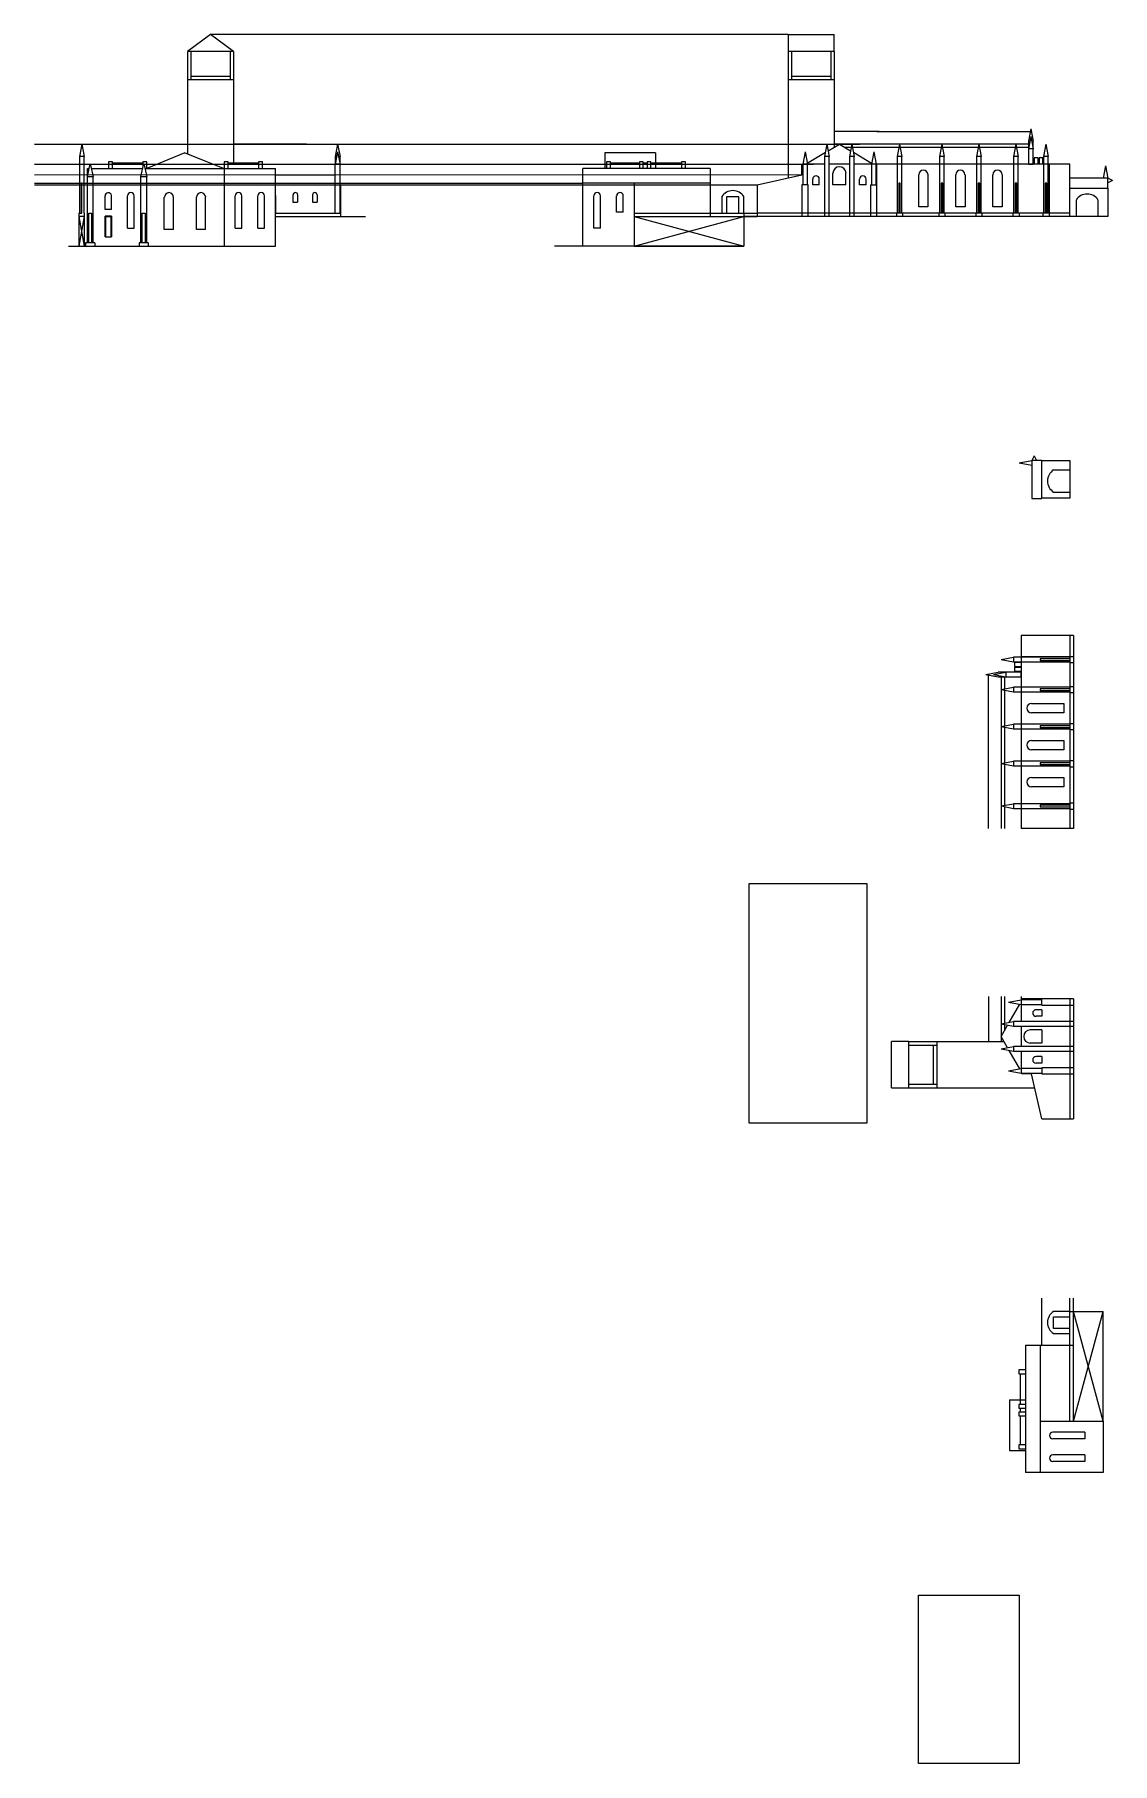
# Model space of a CAD drawing. Header units: millimetres. Extents: x 1968 to 2201, y 2632 to 3071.
# Drawn here: x 1968.3 to 2063.6, y 2646.5 to 2799.3 of the extents above; entities that cross this region are included whole.
import ezdxf

# ---------------------------------------------------------------- set-up
doc = ezdxf.new("R2010")
doc.units = ezdxf.units.MM
for name, color, linetype in [('AlzadoPosterior', 200, 'Continuous'), ('CarpinteriaExterior', 130, 'Continuous'), ('Imagenes', 50, 'Continuous'), ('PrimerPlano', 160, 'Continuous'), ('SegundoPlano', 254, 'Continuous')]:
    doc.layers.add(name, color=color, linetype=linetype)
picture_1 = doc.add_image_def('image5.png', size_in_pixel=(2364, 1161))
picture_2 = doc.add_image_def('image10.png', size_in_pixel=(1911, 1140))

msp = doc.modelspace()

# ---------------------------------------------------------------- linework, layer by layer
at = {"layer": 'AlzadoPosterior'}
for p, q in [((2034.97, 2799.3), (1983.9, 2799.3)), ((1968.34, 2789.62), (2041.31, 2789.62)), ((1968.34, 2787.84), (2037.22, 2787.84)), ((1968.34, 2786.92), (2036.26, 2786.93)), ((1968.34, 2786.17), (2016.82, 2786.17)), ((1968.34, 2786.02), (2028.07, 2786.02))]:
    msp.add_line(p, q, dxfattribs=at)
at = {"layer": 'CarpinteriaExterior'}
for p, q in [((2038.92, 2786.02), (2038.92, 2787.04)), ((2040.08, 2786.02), (2038.92, 2786.02)), ((2040.08, 2786.02), (2040.08, 2787.04)), ((2046.51, 2784.08), (2046.51, 2786.92)), ((2047.33, 2786.92), (2047.33, 2784.08)), ((2049.78, 2784.08), (2049.78, 2786.92)), ((2050.61, 2786.92), (2050.61, 2784.08)), ((2053.06, 2784.08), (2053.06, 2786.92)), ((2053.88, 2786.92), (2053.88, 2784.08)), ((1974.58, 2783.83), (1974.58, 2785.04)), ((1975.14, 2783.83), (1975.14, 2785.09)), ((1976.56, 2782.2), (1976.56, 2785.04)), ((1977.14, 2782.2), (1977.14, 2785.04)), ((1979.81, 2782.08), (1979.81, 2784.92)), ((1980.64, 2782.08), (1980.64, 2784.92)), ((1982.65, 2782.08), (1982.65, 2784.92)), ((1983.47, 2782.08), (1983.47, 2784.92)), ((1986.09, 2782.2), (1986.09, 2785.04)), ((1986.67, 2782.2), (1986.67, 2785.04)), ((1988.09, 2782.2), (1988.09, 2785.04)), ((1988.67, 2782.2), (1988.67, 2785.04)), ((1991.19, 2785.13), (1991.19, 2784.48)), ((1991.19, 2784.48), (1991.6, 2784.48)), ((1991.6, 2785.13), (1991.6, 2784.48)), ((1992.91, 2785.13), (1992.91, 2784.48)), ((1992.91, 2784.48), (1993.32, 2784.48)), ((1993.32, 2785.13), (1993.32, 2784.48)), ((2017.8, 2782.2), (2017.8, 2785.04)), ((2018.38, 2782.2), (2018.38, 2785.04)), ((2019.8, 2783.62), (2019.8, 2785.04)), ((2020.39, 2783.62), (2020.39, 2785.04)), ((2029.56, 2783.53), (2029.56, 2784.98)), ((2029.56, 2784.98), (2030.58, 2784.98)), ((2030.58, 2784.98), (2030.58, 2783.53)), ((1975.14, 2783.83), (1974.58, 2783.83)), ((1975.14, 2783.26), (1974.58, 2783.26)), ((1974.62, 2783.22), (1975.11, 2783.22)), ((1974.68, 2783.26), (1975.14, 2783.26)), ((2020.39, 2783.62), (2019.8, 2783.62)), ((2047.33, 2784.08), (2046.51, 2784.08)), ((2050.61, 2784.08), (2049.78, 2784.08)), ((2053.88, 2784.08), (2053.06, 2784.08)), ((1974.58, 2781.43), (1974.62, 2781.43)), ((1974.58, 2781.43), (1975.14, 2781.43)), ((1976.56, 2782.2), (1977.14, 2782.2)), ((1980.64, 2782.08), (1979.81, 2782.08)), ((1983.47, 2782.08), (1982.65, 2782.08)), ((1986.09, 2782.2), (1986.67, 2782.2)), ((1988.09, 2782.2), (1988.67, 2782.2)), ((2018.38, 2782.2), (2017.8, 2782.2)), ((2056.49, 2740.18), (2059.33, 2740.18)), ((2059.33, 2740.18), (2059.33, 2739.36)), ((2059.33, 2739.36), (2056.49, 2739.36)), ((2056.49, 2736.91), (2059.33, 2736.91)), ((2059.33, 2736.91), (2059.33, 2736.09)), ((2059.33, 2736.09), (2056.49, 2736.09)), ((2056.49, 2733.64), (2059.33, 2733.64)), ((2059.33, 2732.82), (2056.49, 2732.82)), ((2059.33, 2733.64), (2059.33, 2732.82)), ((2057.39, 2711.33), (2056.37, 2711.33)), ((2057.39, 2711.33), (2057.39, 2710.17)), ((2057.39, 2710.17), (2056.37, 2710.17)), ((2058.43, 2684.94), (2058.43, 2685.97)), ((2058.43, 2685.97), (2059.88, 2685.97)), ((2059.88, 2684.94), (2058.43, 2684.94)), ((2061.21, 2675.77), (2058.37, 2675.77)), ((2061.21, 2675.77), (2061.21, 2675.19)), ((2061.21, 2675.19), (2058.37, 2675.19)), ((2061.21, 2673.77), (2058.37, 2673.77)), ((2061.21, 2673.19), (2058.37, 2673.19)), ((2061.21, 2673.77), (2061.21, 2673.19))]:
    msp.add_line(p, q, dxfattribs=at)
for points in [[(1974.58, 2781.43), (1974.58, 2783.26)], [(1974.62, 2783.22), (1974.62, 2781.43)], [(1975.11, 2781.43), (1975.11, 2783.22)], [(1975.14, 2783.26), (1975.14, 2781.43)]]:
    msp.add_lwpolyline(points, dxfattribs=at)
for centre, radius, start, end in [((2039.5, 2787.04), 0.581, 0, 180), ((2046.92, 2786.92), 0.411, 0, 180), ((2050.19, 2786.92), 0.411, 0, 180), ((2053.47, 2786.92), 0.411, 0, 180), ((1974.86, 2785.05), 0.28, 6.5533, 183.3286), ((1976.85, 2785.04), 0.291, 0, 180), ((1980.23, 2784.92), 0.411, 0, 180), ((1983.06, 2784.92), 0.411, 0, 180), ((1986.38, 2785.04), 0.291, 0, 180), ((1988.38, 2785.04), 0.291, 0, 180), ((1991.4, 2785.13), 0.206, 0, 180), ((1993.12, 2785.13), 0.206, 0, 180), ((2018.09, 2785.04), 0.291, 0, 180), ((2020.1, 2785.04), 0.291, 0, 180), ((2056.49, 2739.77), 0.411, 90, 270), ((2056.49, 2736.5), 0.411, 90, 270), ((2056.49, 2733.23), 0.411, 90, 270), ((2056.37, 2710.75), 0.581, 90, 270), ((2058.37, 2675.48), 0.291, 90, 270), ((2058.37, 2673.48), 0.291, 90, 270)]:
    msp.add_arc(centre, radius, start, end, dxfattribs=at)
at = {"layer": 'PrimerPlano'}
for p, q in [((1989.65, 2783.53), (1989.65, 2783.58)), ((1989.65, 2780.6), (1989.65, 2783.23)), ((1989.65, 2783.23), (1997.6, 2783.23)), ((2032.23, 2783.23), (2031.04, 2783.23)), ((2031.04, 2783.23), (2031.04, 2780.6)), ((2042.81, 2783.23), (2032.23, 2783.23)), ((2059.88, 2783.23), (2042.81, 2783.23)), ((2063.22, 2783.23), (2059.88, 2783.23)), ((1971.33, 2780.6), (1989.65, 2780.6)), ((2016.82, 2780.6), (2014.32, 2780.6)), ((2031.04, 2780.6), (2016.82, 2780.6)), ((2059.88, 2761.66), (2059.88, 2758.32)), ((2060.18, 2746.19), (2060.18, 2729.12)), ((2060.18, 2714.06), (2060.18, 2703.48)), ((2062.81, 2676.75), (2062.81, 2686.43)), ((2062.81, 2676.75), (2062.81, 2672.21))]:
    msp.add_line(p, q, dxfattribs=at)
at = {"layer": 'SegundoPlano'}
for p, q in [((1983.9, 2799.3), (1981.86, 2797.8)), ((1985.93, 2797.8), (1983.9, 2799.3)), ((2034.97, 2799.3), (2039.04, 2799.3)), ((2034.97, 2799.3), (2034.97, 2797.8)), ((2039.04, 2797.8), (2039.04, 2799.3)), ((1981.86, 2797.8), (1981.86, 2792.82)), ((1985.93, 2797.8), (1981.86, 2797.8)), ((1982.16, 2797.8), (1982.16, 2795.31)), ((1985.63, 2797.8), (1985.63, 2795.31)), ((1985.93, 2797.8), (1985.93, 2792.82)), ((2034.97, 2797.8), (2034.97, 2792.82)), ((2039.04, 2797.8), (2034.97, 2797.8)), ((2035.27, 2797.8), (2035.27, 2795.31)), ((2038.74, 2797.8), (2038.74, 2795.31)), ((2039.04, 2797.8), (2039.04, 2792.82)), ((1985.93, 2795.31), (1981.86, 2795.31)), ((1985.63, 2795.61), (1982.16, 2795.61)), ((2039.04, 2795.31), (2034.97, 2795.31)), ((2038.74, 2795.61), (2035.27, 2795.61)), ((1981.86, 2792.82), (1981.86, 2788.78)), ((1985.93, 2792.82), (1985.93, 2787.93)), ((2034.97, 2792.82), (2034.97, 2786.64)), ((2039.04, 2792.82), (2039.04, 2789.35)), ((2043.01, 2790.73), (2039.04, 2790.73)), ((2042.81, 2790.73), (2056.38, 2790.73)), ((2056.43, 2790.98), (2056.22, 2789.87)), ((2056.43, 2790.98), (2056.63, 2789.87)), ((1972.52, 2789.62), (1972.31, 2788.52)), ((1972.52, 2789.62), (1981.86, 2789.6)), ((1972.52, 2789.62), (1972.73, 2788.52)), ((1981.64, 2788.86), (1978.27, 2787.47)), ((1981.64, 2788.86), (1985.11, 2787.47)), ((1995.14, 2789.62), (1994.93, 2788.52)), ((1995.14, 2788.95), (1994.93, 2787.84)), ((1995.14, 2789.62), (1995.35, 2788.52)), ((1995.14, 2788.95), (1995.35, 2787.84)), ((2018.76, 2788.86), (2018.76, 2787.47)), ((2023.25, 2788.86), (2018.76, 2788.86)), ((2023.25, 2788.86), (2023.25, 2787.47)), ((2036.46, 2788.95), (2036.26, 2787.84)), ((2036.46, 2788.95), (2036.67, 2787.84)), ((2036.65, 2787.95), (2038.26, 2788.9)), ((2038.4, 2789.62), (2038.19, 2788.52)), ((2038.4, 2789.62), (2038.6, 2788.52)), ((2038.5, 2789.04), (2039.5, 2789.62)), ((2043.01, 2789.62), (2039.04, 2789.62)), ((2039.5, 2789.62), (2040.49, 2789.04)), ((2040.55, 2789.32), (2040.01, 2789.32)), ((2040.6, 2789.62), (2040.4, 2788.52)), ((2040.6, 2789.62), (2040.81, 2788.52)), ((2043.01, 2789.32), (2040.66, 2789.32)), ((2040.74, 2788.9), (2042.35, 2787.95)), ((2042.54, 2788.95), (2042.33, 2787.84)), ((2042.54, 2788.95), (2042.74, 2787.84)), ((2056.22, 2789.62), (2042.81, 2789.62)), ((2044.76, 2789.32), (2042.81, 2789.32)), ((2044.81, 2789.62), (2044.61, 2788.52)), ((2044.81, 2789.62), (2045.02, 2788.52)), ((2048.5, 2789.32), (2044.87, 2789.32)), ((2048.56, 2789.62), (2048.35, 2788.52)), ((2048.56, 2789.62), (2048.76, 2788.52)), ((2051.77, 2789.32), (2048.61, 2789.32)), ((2051.83, 2789.62), (2051.62, 2788.52)), ((2051.83, 2789.62), (2052.04, 2788.52)), ((2055.05, 2789.32), (2051.89, 2789.32)), ((2055.1, 2789.62), (2054.9, 2788.52)), ((2055.1, 2789.62), (2055.31, 2788.52)), ((2056.22, 2789.32), (2055.16, 2789.32)), ((2056.43, 2790.3), (2056.22, 2789.19)), ((2056.22, 2789.87), (2056.22, 2787.84)), ((2056.63, 2789.19), (2056.22, 2789.19)), ((2056.43, 2790.3), (2056.63, 2789.19)), ((2056.63, 2787.84), (2056.63, 2789.87)), ((2057.76, 2789.62), (2057.55, 2788.52)), ((2057.76, 2789.62), (2057.96, 2788.52)), ((1972.73, 2788.52), (1972.31, 2788.52)), ((1972.31, 2788.52), (1972.31, 2783.53)), ((1972.73, 2783.53), (1972.73, 2788.52)), ((1973.01, 2786.77), (1973.27, 2787.88)), ((1973.01, 2780.9), (1973.01, 2787.47)), ((1973.01, 2787.47), (1973.17, 2787.47)), ((1973.27, 2787.88), (1973.53, 2786.77)), ((1973.36, 2787.47), (1977.9, 2787.47)), ((1975.22, 2788.06), (1974.88, 2788.06)), ((1974.88, 2788.06), (1974.88, 2787.47)), ((1975.22, 2787.47), (1975.22, 2788.06)), ((1977.92, 2787.93), (1975.23, 2787.93)), ((1977.73, 2786.77), (1977.99, 2787.88)), ((1978.27, 2788.06), (1977.92, 2788.06)), ((1977.92, 2788.06), (1977.92, 2787.59)), ((1977.99, 2787.88), (1978.26, 2786.77)), ((1978.09, 2787.47), (1989.65, 2787.47)), ((1978.27, 2787.47), (1978.27, 2788.06)), ((1985.45, 2788.06), (1985.11, 2788.06)), ((1985.11, 2788.06), (1985.11, 2787.47)), ((1985.11, 2787.47), (1985.11, 2780.6)), ((1985.45, 2787.47), (1985.45, 2788.06)), ((1988.15, 2787.93), (1985.45, 2787.93)), ((1988.49, 2788.06), (1988.15, 2788.06)), ((1988.15, 2788.06), (1988.15, 2787.47)), ((1988.49, 2787.47), (1988.49, 2788.06)), ((1988.49, 2787.84), (1994.93, 2787.84)), ((1989.65, 2780.6), (1989.65, 2787.47)), ((1995.06, 2788.52), (1994.93, 2788.52)), ((1994.93, 2788.52), (1994.93, 2787.84)), ((1995.35, 2787.84), (1994.93, 2787.84)), ((1994.93, 2783.53), (1994.93, 2787.84)), ((1995.35, 2788.52), (1995.22, 2788.52)), ((1995.35, 2787.84), (1995.35, 2788.52)), ((1995.35, 2783.53), (1995.35, 2787.84)), ((1995.35, 2783.53), (1995.35, 2787.84)), ((2016.82, 2780.6), (2016.82, 2787.47)), ((2018.76, 2787.47), (2016.82, 2787.47)), ((2028.07, 2787.47), (2018.76, 2787.47)), ((2019.26, 2788.06), (2018.92, 2788.06)), ((2018.92, 2788.06), (2018.92, 2787.47)), ((2019.26, 2787.47), (2019.26, 2788.06)), ((2021.82, 2787.93), (2019.26, 2787.93)), ((2022.16, 2788.06), (2021.82, 2788.06)), ((2021.82, 2788.06), (2021.82, 2787.47)), ((2022.16, 2787.47), (2022.16, 2788.06)), ((2022.5, 2787.93), (2022.16, 2787.93)), ((2022.84, 2788.06), (2022.5, 2788.06)), ((2022.5, 2788.06), (2022.5, 2787.47)), ((2022.84, 2787.47), (2022.84, 2788.06)), ((2025.54, 2787.93), (2022.84, 2787.93)), ((2025.88, 2788.06), (2025.54, 2788.06)), ((2025.54, 2788.06), (2025.54, 2787.47)), ((2025.88, 2787.47), (2025.88, 2788.06)), ((2028.07, 2787.47), (2028.07, 2783.23)), ((2036.19, 2787.77), (2036.26, 2787.84)), ((2036.19, 2786.92), (2036.19, 2787.77)), ((2038.19, 2787.84), (2036.26, 2787.84)), ((2038.19, 2787.84), (2036.26, 2787.84)), ((2036.26, 2787.84), (2036.26, 2786.02)), ((2036.67, 2787.84), (2036.26, 2787.84)), ((2036.67, 2786.02), (2036.67, 2787.84)), ((2038.19, 2788.52), (2038.19, 2783.53)), ((2038.6, 2788.52), (2038.19, 2788.52)), ((2038.6, 2783.53), (2038.6, 2788.52)), ((2040.4, 2787.84), (2038.6, 2787.84)), ((2040.4, 2787.84), (2038.6, 2787.84)), ((2040.4, 2788.52), (2040.4, 2783.53)), ((2040.81, 2788.52), (2040.4, 2788.52)), ((2040.81, 2783.53), (2040.81, 2788.52)), ((2043.01, 2787.84), (2040.81, 2787.84)), ((2042.74, 2787.84), (2040.81, 2787.84)), ((2042.33, 2787.84), (2042.33, 2786.02)), ((2042.74, 2787.84), (2042.33, 2787.84)), ((2042.74, 2786.02), (2042.74, 2787.84)), ((2042.81, 2787.77), (2042.74, 2787.84)), ((2058.03, 2787.84), (2042.81, 2787.84)), ((2042.81, 2783.23), (2042.81, 2787.84)), ((2059.88, 2787.84), (2042.81, 2787.84)), ((2042.81, 2783.23), (2042.81, 2787.77)), ((2045.02, 2788.52), (2044.61, 2788.52)), ((2044.61, 2788.52), (2044.61, 2783.53)), ((2045.02, 2783.53), (2045.02, 2788.52)), ((2048.76, 2788.52), (2048.35, 2788.52)), ((2048.35, 2788.52), (2048.35, 2783.53)), ((2048.76, 2783.53), (2048.76, 2788.52)), ((2052.04, 2788.52), (2051.62, 2788.52)), ((2051.62, 2788.52), (2051.62, 2783.53)), ((2052.04, 2783.53), (2052.04, 2788.52)), ((2055.31, 2788.52), (2054.9, 2788.52)), ((2054.9, 2788.52), (2054.9, 2783.53)), ((2055.31, 2783.53), (2055.31, 2788.52)), ((2056.22, 2787.84), (2056.63, 2787.84)), ((2057.06, 2788.42), (2056.72, 2788.42)), ((2056.72, 2788.42), (2056.72, 2787.84)), ((2057.06, 2787.84), (2057.06, 2788.42)), ((2057.15, 2788.3), (2057.06, 2788.3)), ((2057.49, 2788.42), (2057.15, 2788.42)), ((2057.15, 2788.42), (2057.15, 2787.84)), ((2057.49, 2787.84), (2057.49, 2788.42)), ((2057.96, 2788.52), (2057.55, 2788.52)), ((2057.55, 2788.52), (2057.55, 2783.53)), ((2057.96, 2783.53), (2057.96, 2788.52)), ((2058.03, 2787.84), (2058.03, 2783.23)), ((2059.88, 2783.23), (2059.88, 2787.84)), ((2063.02, 2787.71), (2062.81, 2786.6)), ((2063.02, 2787.71), (2063.22, 2786.6)), ((1972.45, 2786.16), (1972.45, 2783.53)), ((1972.52, 2786.16), (1972.45, 2786.16)), ((1972.52, 2783.53), (1972.52, 2786.16)), ((1973.01, 2780.9), (1973.01, 2786.77)), ((1973.01, 2786.77), (1973.53, 2786.77)), ((1973.53, 2780.9), (1973.53, 2786.77)), ((1973.53, 2786.17), (1977.73, 2786.17)), ((1977.73, 2780.9), (1977.73, 2786.77)), ((1977.73, 2786.77), (1978.26, 2786.77)), ((1978.26, 2780.9), (1978.26, 2786.77)), ((1978.26, 2786.17), (1989.65, 2786.17)), ((1989.65, 2786.92), (1994.93, 2786.92)), ((1989.65, 2786.02), (1995.41, 2786.02)), ((1995.41, 2783.23), (1995.41, 2786.02)), ((2028.07, 2786.17), (2016.82, 2786.17)), ((2021.36, 2786.17), (2021.36, 2780.9)), ((2028.07, 2787.13), (2028.07, 2787.13)), ((2028.07, 2786.02), (2032.23, 2786.02)), ((2032.23, 2786.02), (2036.19, 2786.92)), ((2032.23, 2786.02), (2032.23, 2783.23)), ((2036.19, 2786.92), (2036.19, 2786.92)), ((2036.73, 2786.02), (2036.19, 2786.02)), ((2036.19, 2786.02), (2036.19, 2783.23)), ((2036.73, 2783.23), (2036.73, 2786.02)), ((2037.14, 2786.02), (2037.14, 2786.53)), ((2037.72, 2786.02), (2037.14, 2786.02)), ((2037.72, 2786.02), (2037.72, 2786.53)), ((2041.28, 2786.02), (2041.28, 2786.53)), ((2041.86, 2786.02), (2041.28, 2786.02)), ((2041.86, 2786.02), (2041.86, 2786.53)), ((2042.26, 2786.02), (2042.26, 2783.23)), ((2042.26, 2786.02), (2042.81, 2786.02)), ((2044.74, 2786.16), (2044.74, 2783.53)), ((2044.88, 2786.16), (2044.74, 2786.16)), ((2044.88, 2783.53), (2044.88, 2786.16)), ((2048.49, 2786.16), (2048.49, 2783.53)), ((2048.63, 2786.16), (2048.49, 2786.16)), ((2048.63, 2783.53), (2048.63, 2786.16)), ((2051.76, 2786.16), (2051.76, 2783.53)), ((2051.9, 2786.16), (2051.76, 2786.16)), ((2051.9, 2783.53), (2051.9, 2786.16)), ((2055.03, 2786.16), (2055.03, 2783.53)), ((2055.17, 2786.16), (2055.03, 2786.16)), ((2055.17, 2783.53), (2055.17, 2786.16)), ((2057.68, 2786.16), (2057.68, 2783.53)), ((2057.83, 2786.16), (2057.68, 2786.16)), ((2057.83, 2783.53), (2057.83, 2786.16)), ((2063.22, 2786.6), (2059.88, 2786.6)), ((2059.88, 2783.23), (2059.88, 2786.6)), ((2059.88, 2785.72), (2063.22, 2785.72)), ((2063.22, 2785.72), (2063.22, 2786.6)), ((2063.22, 2786.19), (2063.22, 2786.6)), ((2063.64, 2786.4), (2063.22, 2786.6)), ((2063.64, 2786.4), (2063.22, 2786.19)), ((2063.22, 2785.72), (2063.22, 2783.23)), ((1989.65, 2785.08), (1989.65, 2783.53)), ((2029.09, 2784.98), (2029.09, 2783.53)), ((2031.04, 2783.53), (2031.04, 2784.98)), ((2060.42, 2784.68), (2060.42, 2783.23)), ((2062.37, 2783.23), (2062.37, 2784.68)), ((1972.25, 2783.53), (1972.25, 2783.23)), ((1972.25, 2783.53), (1972.52, 2783.53)), ((1972.73, 2783.23), (1972.25, 2783.23)), ((1972.25, 2783.23), (1972.25, 2780.6)), ((1972.73, 2783.23), (1972.25, 2780.6)), ((1972.25, 2783.23), (1972.73, 2780.6)), ((1972.73, 2783.53), (1972.73, 2783.23)), ((1972.73, 2783.23), (1972.73, 2780.6)), ((1973.15, 2780.9), (1973.15, 2783.53)), ((1973.15, 2783.53), (1973.39, 2783.53)), ((1973.39, 2783.53), (1973.39, 2780.9)), ((1977.87, 2780.9), (1977.87, 2783.53)), ((1977.87, 2783.53), (1978.11, 2783.53)), ((1978.11, 2783.53), (1978.11, 2780.9)), ((1989.65, 2783.53), (1995.41, 2783.53)), ((2021.36, 2783.53), (2032.23, 2783.53)), ((2021.36, 2783.23), (2032.23, 2783.23)), ((2021.36, 2780.6), (2031.04, 2783.23)), ((2021.36, 2783.23), (2031.04, 2780.6)), ((2031.04, 2783.53), (2031.04, 2780.6)), ((2042.81, 2783.53), (2032.23, 2783.53)), ((2038.19, 2783.23), (2036.67, 2783.23)), ((2038.19, 2783.53), (2038.19, 2783.23)), ((2038.6, 2783.23), (2038.6, 2783.53)), ((2040.4, 2783.23), (2038.6, 2783.23)), ((2040.4, 2783.53), (2040.4, 2783.23)), ((2040.81, 2783.23), (2040.81, 2783.53)), ((2042.33, 2783.23), (2040.81, 2783.23)), ((2042.81, 2783.23), (2042.74, 2783.23)), ((2059.88, 2783.53), (2042.81, 2783.53)), ((2044.54, 2783.53), (2044.54, 2783.23)), ((2045.02, 2783.23), (2044.61, 2783.23)), ((2045.08, 2783.53), (2045.08, 2783.23)), ((2048.29, 2783.53), (2048.29, 2783.23)), ((2048.76, 2783.23), (2048.35, 2783.23)), ((2048.83, 2783.53), (2048.83, 2783.23)), ((2050.82, 2783.53), (2050.82, 2783.53)), ((2051.56, 2783.53), (2051.56, 2783.23)), ((2052.1, 2783.23), (2051.56, 2783.23)), ((2052.04, 2783.23), (2051.62, 2783.23)), ((2052.1, 2783.53), (2052.1, 2783.23)), ((2054.83, 2783.53), (2054.83, 2783.23)), ((2055.38, 2783.23), (2054.83, 2783.23)), ((2055.38, 2783.53), (2055.38, 2783.23)), ((2057.48, 2783.53), (2057.48, 2783.23)), ((2058.03, 2783.53), (2058.03, 2783.23)), ((1972.86, 2780.9), (1972.86, 2780.6)), ((1973.67, 2780.9), (1972.86, 2780.9)), ((1973.67, 2780.9), (1973.67, 2780.6)), ((1977.59, 2780.9), (1977.59, 2780.6)), ((1978.4, 2780.9), (1977.59, 2780.9)), ((1978.4, 2780.9), (1978.4, 2780.6)), ((2021.36, 2780.6), (2016.82, 2780.6)), ((2016.82, 2780.6), (2016.82, 2780.6)), ((2021.36, 2780.9), (2021.36, 2780.6)), ((2021.36, 2780.6), (2031.04, 2780.6)), ((2055.4, 2761.46), (2056.51, 2761.66)), ((2055.4, 2761.46), (2056.51, 2761.25)), ((2056.71, 2762.07), (2056.51, 2761.66)), ((2057.39, 2761.66), (2056.51, 2761.66)), ((2056.51, 2761.66), (2056.51, 2758.31)), ((2056.92, 2761.66), (2056.51, 2761.66)), ((2056.71, 2762.07), (2056.92, 2761.66)), ((2057.39, 2758.32), (2057.39, 2761.66)), ((2057.39, 2761.66), (2059.88, 2761.66)), ((2059.88, 2760.81), (2058.43, 2760.81)), ((2056.51, 2758.31), (2057.39, 2758.31)), ((2059.88, 2758.32), (2057.39, 2758.32)), ((2058.43, 2758.86), (2059.88, 2758.86)), ((2055.57, 2746.19), (2055.57, 2729.12)), ((2060.18, 2746.19), (2055.57, 2746.19)), ((2059.88, 2746.19), (2059.88, 2729.12)), ((2052.43, 2742.74), (2053.54, 2742.94)), ((2053.11, 2742.74), (2054.22, 2742.94)), ((2055.57, 2742.94), (2053.54, 2742.94)), ((2053.79, 2744.06), (2054.9, 2744.27)), ((2053.79, 2744.06), (2054.9, 2743.86)), ((2054.22, 2742.94), (2054.22, 2742.53)), ((2054.9, 2744.27), (2054.9, 2743.86)), ((2059.88, 2744.27), (2054.9, 2744.27)), ((2054.9, 2743.86), (2059.88, 2743.86)), ((2055.57, 2743.8), (2054.99, 2743.8)), ((2054.99, 2743.8), (2054.99, 2743.46)), ((2054.99, 2743.46), (2055.57, 2743.46)), ((2055.57, 2743.37), (2054.99, 2743.37)), ((2054.99, 2743.37), (2054.99, 2743.03)), ((2054.99, 2743.03), (2055.57, 2743.03)), ((2055.11, 2743.46), (2055.11, 2743.37)), ((2055.57, 2744.34), (2055.57, 2729.12)), ((2055.57, 2744.34), (2060.18, 2744.34)), ((2055.57, 2742.53), (2055.57, 2742.94)), ((2059.88, 2744.13), (2057.25, 2744.13)), ((2057.25, 2744.13), (2057.25, 2743.99)), ((2057.25, 2743.99), (2059.88, 2743.99)), ((2059.88, 2744.34), (2060.18, 2744.34)), ((2059.88, 2743.79), (2060.18, 2743.79)), ((2052.43, 2742.74), (2053.54, 2742.53)), ((2052.68, 2729.12), (2052.68, 2742.69)), ((2053.11, 2742.74), (2054.22, 2742.53)), ((2053.54, 2742.53), (2055.57, 2742.53)), ((2053.79, 2742.53), (2053.79, 2729.12)), ((2053.79, 2741.41), (2054.9, 2741.62)), ((2053.79, 2741.41), (2054.9, 2741.2)), ((2054.09, 2742.53), (2054.09, 2741.47)), ((2054.9, 2741.62), (2054.9, 2741.2)), ((2059.88, 2741.62), (2054.9, 2741.62)), ((2059.88, 2741.48), (2057.25, 2741.48)), ((2057.25, 2741.48), (2057.25, 2741.34)), ((2059.88, 2741.68), (2060.18, 2741.68)), ((2060.18, 2741.68), (2060.18, 2741.14)), ((2054.09, 2741.35), (2054.09, 2738.19)), ((2054.9, 2741.2), (2059.88, 2741.2)), ((2057.25, 2741.34), (2059.88, 2741.34)), ((2059.88, 2741.14), (2060.18, 2741.14)), ((2059.88, 2738.41), (2060.18, 2738.41)), ((2060.18, 2738.41), (2060.18, 2737.87)), ((2053.79, 2738.14), (2054.9, 2738.34)), ((2053.79, 2738.14), (2054.9, 2737.93)), ((2054.09, 2738.08), (2054.09, 2734.92)), ((2054.9, 2738.34), (2054.9, 2737.93)), ((2059.88, 2738.34), (2054.9, 2738.34)), ((2054.9, 2737.93), (2059.88, 2737.93)), ((2059.88, 2738.21), (2057.25, 2738.21)), ((2057.25, 2738.21), (2057.25, 2738.07)), ((2057.25, 2738.07), (2059.88, 2738.07)), ((2059.88, 2737.87), (2060.18, 2737.87)), ((2059.88, 2737.13), (2059.88, 2737.13)), ((2060.18, 2738.34), (2060.18, 2737.93)), ((2053.79, 2734.87), (2054.9, 2735.07)), ((2053.79, 2734.87), (2054.9, 2734.66)), ((2054.09, 2734.81), (2054.09, 2731.17)), ((2054.9, 2735.07), (2054.9, 2734.66)), ((2059.88, 2735.07), (2054.9, 2735.07)), ((2054.9, 2734.66), (2059.88, 2734.66)), ((2059.88, 2734.94), (2057.25, 2734.94)), ((2057.25, 2734.94), (2057.25, 2734.79)), ((2057.25, 2734.79), (2059.88, 2734.79)), ((2059.88, 2735.14), (2060.18, 2735.14)), ((2059.88, 2734.59), (2060.18, 2734.59)), ((2060.18, 2735.07), (2060.18, 2734.66)), ((2053.79, 2731.12), (2054.9, 2731.32)), ((2053.79, 2731.12), (2054.9, 2730.91)), ((2054.09, 2731.06), (2054.09, 2729.12)), ((2054.9, 2731.32), (2054.9, 2730.91)), ((2059.88, 2731.32), (2054.9, 2731.32)), ((2054.9, 2730.91), (2059.88, 2730.91)), ((2059.88, 2731.19), (2057.25, 2731.19)), ((2057.25, 2731.19), (2057.25, 2731.05)), ((2057.25, 2731.05), (2059.88, 2731.05)), ((2059.88, 2731.39), (2060.18, 2731.39)), ((2059.88, 2730.85), (2060.18, 2730.85)), ((2060.18, 2731.32), (2060.18, 2730.91)), ((2060.18, 2729.12), (2055.57, 2729.12)), ((2052.68, 2714.27), (2052.68, 2710.29)), ((2053.79, 2714.27), (2053.79, 2710.29)), ((2054.09, 2714.27), (2054.09, 2711.91)), ((2054.46, 2713.79), (2055.57, 2713.99)), ((2055.57, 2714.27), (2055.57, 2712.06)), ((2055.64, 2714.06), (2055.57, 2713.99)), ((2055.57, 2713.99), (2055.57, 2712.06)), ((2057.39, 2713.99), (2055.57, 2713.99)), ((2055.57, 2713.99), (2055.57, 2713.58)), ((2060.18, 2714.06), (2055.64, 2714.06)), ((2057.39, 2713.51), (2057.39, 2714.06)), ((2059.88, 2714.06), (2059.88, 2703.48)), ((2060.18, 2714.06), (2060.18, 2713.99)), ((2054.46, 2713.79), (2055.57, 2713.58)), ((2054.52, 2711.99), (2055.46, 2713.6)), ((2055.57, 2713.58), (2057.39, 2713.58)), ((2057.39, 2713.11), (2056.88, 2713.11)), ((2057.39, 2712.53), (2056.88, 2712.53)), ((2057.39, 2713.51), (2060.18, 2713.51)), ((2057.39, 2713.11), (2057.39, 2712.53)), ((2060.18, 2713.58), (2060.18, 2712.06)), ((2053.79, 2711.85), (2054.9, 2712.06)), ((2053.79, 2711.85), (2054.9, 2711.65)), ((2053.79, 2710.75), (2054.37, 2711.74)), ((2054.09, 2711.8), (2054.09, 2711.26)), ((2059.88, 2712.06), (2054.9, 2712.06)), ((2054.9, 2712.06), (2054.9, 2711.65)), ((2054.9, 2711.65), (2059.88, 2711.65)), ((2055.57, 2711.65), (2055.57, 2709.85)), ((2055.57, 2711.65), (2055.57, 2709.85)), ((2060.18, 2712.06), (2059.88, 2712.06)), ((2059.88, 2711.65), (2060.18, 2711.65)), ((2060.18, 2711.65), (2060.18, 2709.85)), ((2045.61, 2710.29), (2044.11, 2710.29)), ((2044.11, 2706.22), (2044.11, 2710.29)), ((2045.61, 2710.29), (2050.59, 2710.29)), ((2045.61, 2710.29), (2045.61, 2706.22)), ((2045.61, 2709.99), (2048.1, 2709.99)), ((2047.8, 2709.99), (2047.8, 2706.52)), ((2048.1, 2710.29), (2048.1, 2706.22)), ((2050.59, 2710.29), (2054.06, 2710.29)), ((2054.37, 2709.75), (2053.79, 2710.75)), ((2053.79, 2709.65), (2054.9, 2709.85)), ((2053.79, 2709.65), (2054.9, 2709.44)), ((2055.46, 2707.9), (2054.52, 2709.51)), ((2059.88, 2709.85), (2054.9, 2709.85)), ((2054.9, 2709.85), (2054.9, 2709.44)), ((2054.9, 2709.44), (2059.88, 2709.44)), ((2055.57, 2709.44), (2055.57, 2707.51)), ((2055.57, 2709.44), (2055.57, 2707.51)), ((2060.18, 2709.85), (2059.88, 2709.85)), ((2059.88, 2709.44), (2060.18, 2709.44)), ((2060.18, 2709.44), (2060.18, 2707.92)), ((2054.46, 2707.71), (2055.57, 2707.92)), ((2057.39, 2707.92), (2055.57, 2707.92)), ((2055.57, 2707.92), (2055.57, 2707.51)), ((2057.39, 2708.97), (2056.88, 2708.97)), ((2057.39, 2708.39), (2056.88, 2708.39)), ((2057.39, 2708.97), (2057.39, 2708.39)), ((2060.18, 2707.98), (2057.39, 2707.98)), ((2057.39, 2707.98), (2057.39, 2707.44)), ((2045.61, 2706.52), (2048.1, 2706.52)), ((2054.46, 2707.71), (2055.57, 2707.51)), ((2055.57, 2707.51), (2057.39, 2707.51)), ((2055.64, 2707.44), (2055.57, 2707.51)), ((2056.49, 2707.44), (2055.64, 2707.44)), ((2057.39, 2703.48), (2056.49, 2707.44)), ((2056.49, 2707.44), (2056.49, 2707.44)), ((2057.39, 2707.44), (2060.18, 2707.44)), ((2044.11, 2706.22), (2045.61, 2706.22)), ((2045.61, 2706.22), (2050.59, 2706.22)), ((2050.59, 2706.22), (2056.77, 2706.22)), ((2057.39, 2703.48), (2059.88, 2703.48)), ((2059.88, 2703.48), (2060.18, 2703.48)), ((2057.39, 2683.46), (2057.39, 2687.62)), ((2059.88, 2686.43), (2058.43, 2686.43)), ((2059.88, 2676.75), (2059.88, 2687.62)), ((2059.88, 2686.43), (2062.81, 2686.43)), ((2060.18, 2676.75), (2060.18, 2687.62)), ((2062.81, 2676.75), (2060.18, 2686.43)), ((2060.18, 2676.75), (2062.81, 2686.43)), ((2055.94, 2683.46), (2055.94, 2674.15)), ((2055.94, 2683.46), (2060.18, 2683.46)), ((2056.28, 2683.46), (2056.28, 2683.46)), ((2057.25, 2683.46), (2057.25, 2672.21)), ((2058.43, 2684.48), (2059.88, 2684.48)), ((2055.94, 2681.27), (2055.35, 2681.27)), ((2055.35, 2681.27), (2055.35, 2680.93)), ((2055.35, 2680.93), (2055.94, 2680.93)), ((2055.48, 2680.93), (2055.48, 2678.23)), ((2054.55, 2678.64), (2055.94, 2678.64)), ((2054.55, 2678.64), (2054.55, 2674.15)), ((2055.94, 2678.23), (2055.35, 2678.23)), ((2055.35, 2678.23), (2055.35, 2677.89)), ((2055.35, 2677.89), (2055.94, 2677.89)), ((2055.94, 2677.55), (2055.35, 2677.55)), ((2055.35, 2677.55), (2055.35, 2677.21)), ((2055.48, 2677.89), (2055.48, 2677.55)), ((2055.35, 2677.21), (2055.94, 2677.21)), ((2055.48, 2677.21), (2055.48, 2674.65)), ((2057.25, 2676.75), (2062.51, 2676.75)), ((2062.51, 2676.75), (2062.81, 2676.75)), ((2055.94, 2674.65), (2055.35, 2674.65)), ((2055.35, 2674.65), (2055.35, 2674.3)), ((2055.35, 2674.3), (2055.94, 2674.3)), ((2054.55, 2674.15), (2055.94, 2674.15)), ((2055.94, 2674.15), (2055.94, 2672.21)), ((2062.81, 2672.21), (2055.94, 2672.21)), ((2062.81, 2672.21), (2062.81, 2672.21))]:
    msp.add_line(p, q, dxfattribs=at)
msp.add_lwpolyline([(1992.39, 2789.62), (1985.93, 2789.62), (1995.14, 2789.62)], dxfattribs=at)
for centre, radius, start, end in [((2037.43, 2786.53), 0.29, 0, 180), ((2041.57, 2786.53), 0.29, 0, 180), ((2030.07, 2784.34), 1.17, 33.3007, 146.6993), ((2061.4, 2784.04), 1.17, 33.3007, 146.6993), ((2059.07, 2759.84), 1.17, 123.3007, 236.6993), ((2056.88, 2712.82), 0.29, 90, 270), ((2056.88, 2708.68), 0.29, 90, 270), ((2059.07, 2685.46), 1.17, 123.3007, 236.6993)]:
    msp.add_arc(centre, radius, start, end, dxfattribs=at)

# ---------------------------------------------------------------- pictures from other files: only their frames are drawn
at = {"layer": 'Imagenes'}
image = msp.add_image(picture_1, insert=(2041.93, 2703.07), size_in_units=(21.2, 10.41), rotation=90, dxfattribs=at)
image.dxf.flags = 7
image = msp.add_image(picture_2, insert=(2055.38, 2646.49), size_in_units=(14.88, 8.88), rotation=90, dxfattribs=at)
image.dxf.flags = 7

doc.saveas('drawing.dxf')
